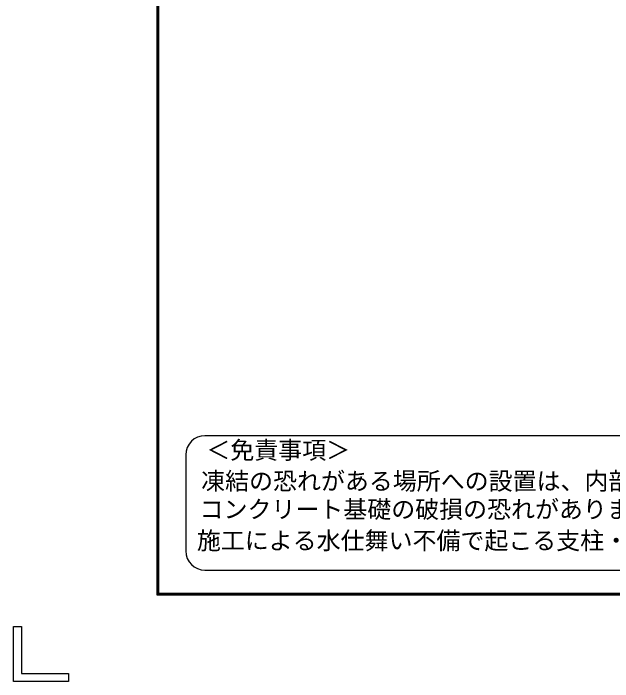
# Model space of a CAD drawing. Units: millimetres, scale not verified. Extents: x -4425 to 4425, y -3150 to 3150.
# Drawn here: x -4425 to -2864, y -3150 to -1410 of the extents above; entities that cross this region are included whole.
import ezdxf
from ezdxf.enums import TextEntityAlignment as Align

# ---------------------------------------------------------------- set-up
doc = ezdxf.new("R2010")
doc.units = ezdxf.units.MM
doc.header["$LTSCALE"] = 20
doc.layers.add('1-5_WAKU', color=7, linetype='Continuous', lineweight=25)
doc.layers.add('1-6_D-TTL-TXT', color=2, linetype='Continuous', lineweight=25)
doc.styles.add('ＭＳ ゴシック', font='')
doc.styles.get('ＭＳ ゴシック').set_extended_font_data('MS Gothic')

msp = doc.modelspace()

# ---------------------------------------------------------------- linework, layer by layer
at = {"layer": '1-5_WAKU'}
for p, q in [((-4048.2, -2922.93), (-4048.2, 2923.07)), ((-4403.71, -3006.68), (-4403.71, -3128.45)), ((-4281.95, -3149.93), (-4425.2, -3149.93))]:
    msp.add_line(p, q, dxfattribs=at)
msp.add_lwpolyline([(-4050.2, 2925.07), (4199.8, 2925.07), (4199.8, -2924.93), (-4050.2, -2924.93)], close=True, dxfattribs=at)
for points in [[(4197.8, 2923.07), (4197.8, -2922.93), (-4048.2, -2922.93)], [(4195.8, 2921.07), (4195.8, -2920.93), (-4046.2, -2920.93)], [(-4046.2, -2920.93), (-4046.2, 2921.07), (4195.8, 2921.07)], [(-4425.2, -3149.93), (-4425.2, -3006.68), (-4403.71, -3006.68)], [(-4403.71, -3128.45), (-4281.95, -3128.45), (-4281.95, -3149.93)]]:
    msp.add_lwpolyline(points, dxfattribs=at)
at = {"layer": '1-6_D-TTL-TXT'}
for p, q in [((-1480.7, -2509.72), (-3926.25, -2509.72)), ((-3976.25, -2559.72), (-3976.25, -2809.72)), ((-3926.25, -2859.72), (-1480.7, -2859.72))]:
    msp.add_line(p, q, dxfattribs=at)
for centre, start, end in [((-3926.25, -2559.72), 90, 180), ((-3926.25, -2809.72), 180, 270)]:
    msp.add_arc(centre, 50, start, end, dxfattribs=at)

# ---------------------------------------------------------------- texts
at = {"layer": '1-6_D-TTL-TXT', "color": 7, "style": 'ＭＳ ゴシック'}
for s, p in [('＜免責事項＞ \u3000\u3000', (-3922.55, -2583.9)), ('凍結の恐れがある場所への設置は、内部に溜まった雨水等の凍結融解により支柱の破損や', (-3936.07, -2664.39)), ('コンクリート基礎の破損の恐れがありますので施工時、水仕舞いを行ってください。', (-3940.18, -2737.82)), ('施工による水仕舞い不備で起こる支柱・基礎の破損について当社は責任を負いかねます。 ', (-3947.17, -2819.31))]:
    msp.add_text(s, height=45.75, dxfattribs=at).set_placement(p, align=Align.BOTTOM_LEFT)

doc.saveas('drawing.dxf')
